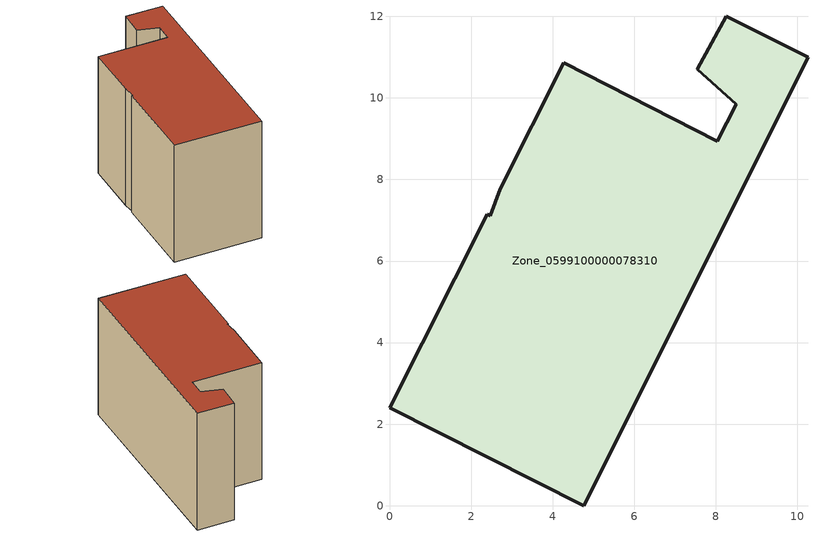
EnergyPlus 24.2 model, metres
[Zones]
Zone_0599100000078310
 floor ground (C_G): 0,2.4 2.39,7.14 2.47,7.11 2.71,7.77 4.27,10.86 8.04,8.94 8.5,9.84 7.54,10.7 8.26,12 10.26,10.99 4.76,0 z0
 wall outside (C_F): 4.76,0 10.26,10.99 8.26,12 7.54,10.7 8.5,9.84 8.04,8.94 4.27,10.86 2.71,7.77 2.47,7.11 2.39,7.14 0,2.4 4.76,0 z0:7.77
 roof outside (C_R): 10.26,10.99 8.26,12 7.54,10.7 8.5,9.84 8.04,8.94 4.27,10.86 2.71,7.77 2.47,7.11 2.39,7.14 0,2.4 4.76,0 z7.77
[BUILDING]
Pand.0599100000078310: North Axis=0; Terrain=City; Loads Convergence Tolerance Value=0.04; Temperature Convergence Tolerance Value=0.4; Solar Distribution=FullExterior; Maximum Number of Warmup Days=25; Minimum Number of Warmup Days=1
[Site:Location]
Rotterdam.The.Hague.AP_ZH_NLD Design_Conditions: Latitude=51.96; Longitude=4.45; Time Zone=1; Elevation=-4.5
[SITE:GROUNDTEMPERATURE:BUILDINGSURFACE]
18, 18, 18, 18, 18, 18, 18, 18, 18, 18, 18, 18
[MATERIAL] Thermal Absorptance=0.9; Solar Absorptance=0.7; Visible Absorptance=0.7
Name | Roughness | Thickness | Conductivity | Density | Specific Heat
G.TI.1975-1991 | MediumSmooth | 0.15 | 0.288461 | 540 | 1210
F.TI.1975-1991 | Rough | 0.3 | 0.230769 | 1920 | 840
R.TI.1975-1991 | MediumRough | 0.2 | 0.153846 | 1500 | 1000
[CONSTRUCTION]
C_G: G.TI.1975-1991
C_F: F.TI.1975-1991
C_R: R.TI.1975-1991
[ZONE]
Zone_0599100000078310: Type=1; Multiplier=1; Ceiling Height=Autocalculate; Volume=Autocalculate; Floor Area=autocalculate; Part of Total Floor Area=Yes
[ZONEINFILTRATION:DESIGNFLOWRATE]
Infil_Zone_0599100000078310: Zone or ZoneList or Space or SpaceList=Zone_0599100000078310; Schedule=AlwaysOn; Design Flow Rate Calculation Method=Flow/Area; Flow Rate per Floor Area=0.003; Constant Term Coefficient=1; Temperature Term Coefficient=0; Velocity Term Coefficient=0; Velocity Squared Term Coefficient=0
[HVACTEMPLATE:ZONE:IDEALLOADSAIRSYSTEM]
Zone_0599100000078310: Maximum Heating Supply Air Temperature=50; Minimum Cooling Supply Air Temperature=13; Maximum Heating Supply Air Humidity Ratio=0.0156; Minimum Cooling Supply Air Humidity Ratio=0.0077; Heating Limit=NoLimit; Cooling Limit=NoLimit; Dehumidification Control Type=ConstantSensibleHeatRatio; Cooling Sensible Heat Ratio=0.7; Dehumidification Setpoint=60; Humidification Control Type=None; Humidification Setpoint=30; Outdoor Air Method=None; Outdoor Air Flow Rate per Person=0.00944; Outdoor Air Flow Rate per Zone Floor Area=0; Outdoor Air Flow Rate per Zone=0; Demand Controlled Ventilation Type=None; Outdoor Air Economizer Type=NoEconomizer; Heat Recovery Type=None; Sensible Heat Recovery Effectiveness=0.7; Latent Heat Recovery Effectiveness=0.65
[ZONECONTROL:THERMOSTAT]
ThermostatControl_Zone_0599100000078310: Zone or ZoneList=Zone_0599100000078310; Control Type Schedule=DualSetpointControlType; Control 1=Thermostat_Zone_0599100000078310; Temperature Difference Between Cutout And Setpoint=0
[THERMOSTATSETPOINT:DUALSETPOINT]
Thermostat_Zone_0599100000078310: Heating Setpoint Temperature Schedule=HeatingSetpoint_Zone_0599100000078310; Cooling Setpoint Temperature Schedule=CoolingSetpoint_Zone_0599100000078310
[SCHEDULE:COMPACT]
HeatingSetpoint_Zone_0599100000078310: Through: 12/31, For: AllDays, Until: 24:00, 21
CoolingSetpoint_Zone_0599100000078310: Through: 12/31, For: AllDays, Until: 24:00, 24
DualSetpointControlType: Through: 12/31, For: AllDays, Until: 24:00, 4
AlwaysOn: Through: 12/31, For: AllDays, Until: 24:00, 1
